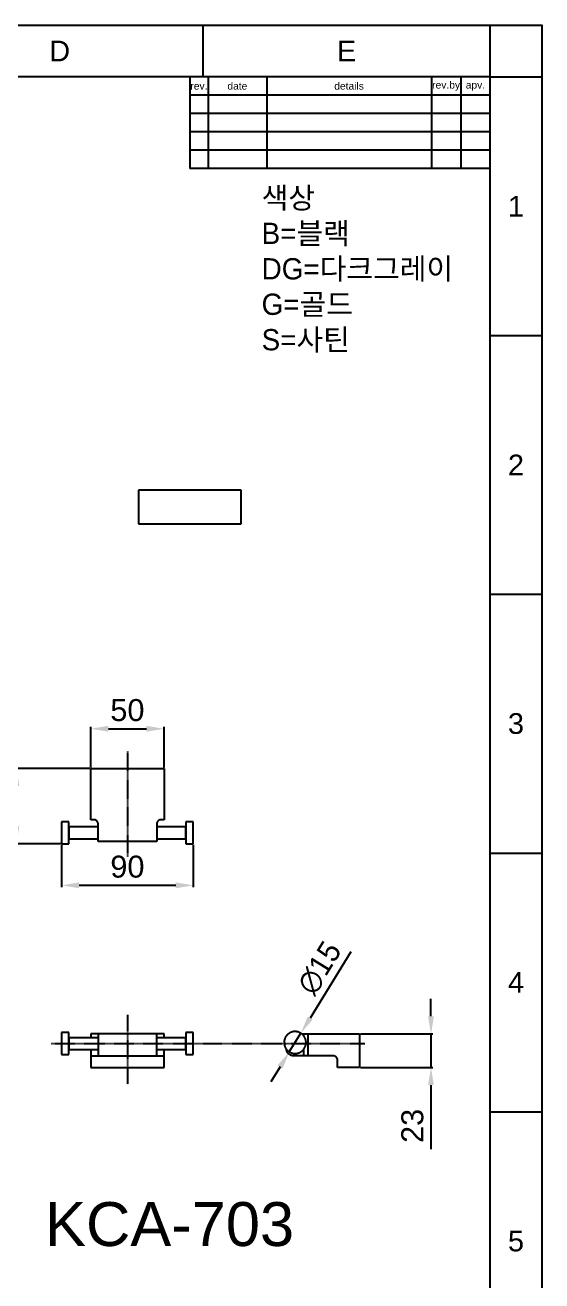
# Model space of a CAD drawing. Header units: millimetres. Extents: x 2219 to 3269, y 1238 to 2723.
# Drawn here: x 2916 to 3269, y 1865 to 2723 of the extents above; entities that cross this region are included whole.
import ezdxf

# ---------------------------------------------------------------- set-up
doc = ezdxf.new("R2010")
doc.units = ezdxf.units.MM
doc.linetypes.add('CENTER', pattern=[0.6, 0.375, -0.075, 0.075, -0.075])
for name, color, linetype in [('CEN2', 1, 'Continuous'), ('DIM2', 3, 'Continuous'), ('form22', 7, 'Continuous'), ('main', 7, 'Continuous')]:
    doc.layers.add(name, color=color, linetype=linetype)
doc.styles.add('Arial Regular', font='arial.ttf')
doc.styles.get("Standard").update_dxf_attribs({"font": 'arial.ttf'})
doc.dimstyles.new('ISO-25', dxfattribs={"dimtxt": 2.5, "dimasz": 2.5, "dimexe": 1.25, "dimexo": 0.625, "dimtad": 1, "dimtxsty": 'Standard', "dimcen": 2.5, "dimadec": 0, "dimazin": 0, "dimtfac": 1, "dimtmove": 0, "dimatfit": 3, "dimfxl": 1, "dimarcsym": 0})

# ---------------------------------------------------------------- blocks, each defined once
blk = doc.blocks.new('*D46')
at = {"layer": 'Defpoints', "color": 0, "transparency": 16777216}
for p in [(2960.73, 2214.68), (2909.99, 2163.18), (2940.73, 2163.18)]:
    blk.add_point(p, dxfattribs=at)
at = {"layer": 'DIM2', "color": 0, "lineweight": -2, "transparency": 16777216}
for p, q in [((2960.11, 2214.68), (2908.74, 2214.68)), ((2909.99, 2202.68), (2909.99, 2175.18)), ((2940.11, 2163.18), (2908.74, 2163.18))]:
    blk.add_line(p, q, dxfattribs=at)
at = {"layer": 'DIM2', "color": 0, "transparency": 16777216}
for points in [[(2907.99, 2202.68), (2911.99, 2202.68), (2909.99, 2214.68)], [(2907.99, 2175.18), (2911.99, 2175.18), (2909.99, 2163.18)]]:
    blk.add_solid(points, dxfattribs=at)
at = {"layer": 'DIM2', "color": 0, "transparency": 16777216, "insert": (2897.33, 2188.93), "char_height": 15, "attachment_point": 5, "rotation": 90}
blk.add_mtext('52', dxfattribs=at)
blk = doc.blocks.new('*D47')
at = {"layer": 'Defpoints', "color": 0, "transparency": 16777216}
for p in [(2940.73, 2163.18), (3030.73, 2163.18), (3030.73, 2134.83)]:
    blk.add_point(p, dxfattribs=at)
at = {"layer": 'DIM2', "color": 0, "lineweight": -2, "transparency": 16777216}
for p, q in [((2940.73, 2162.56), (2940.73, 2133.58)), ((3030.73, 2162.56), (3030.73, 2133.58)), ((2952.73, 2134.83), (3018.73, 2134.83))]:
    blk.add_line(p, q, dxfattribs=at)
at = {"layer": 'DIM2', "color": 0, "transparency": 16777216}
for points in [[(2952.73, 2136.83), (2952.73, 2132.83), (2940.73, 2134.83)], [(3018.73, 2136.83), (3018.73, 2132.83), (3030.73, 2134.83)]]:
    blk.add_solid(points, dxfattribs=at)
at = {"layer": 'DIM2', "color": 0, "transparency": 16777216, "insert": (2985.73, 2147.49), "char_height": 15, "attachment_point": 5}
blk.add_mtext('90', dxfattribs=at)
blk = doc.blocks.new('*D48')
at = {"layer": 'Defpoints', "color": 0, "transparency": 16777216}
for p in [(3010.73, 2241.79), (2960.73, 2214.68), (3010.73, 2214.68)]:
    blk.add_point(p, dxfattribs=at)
at = {"layer": 'DIM2', "color": 0, "lineweight": -2, "transparency": 16777216}
for p, q in [((2960.73, 2215.31), (2960.73, 2243.04)), ((2972.73, 2241.79), (2998.73, 2241.79)), ((3010.73, 2215.31), (3010.73, 2243.04))]:
    blk.add_line(p, q, dxfattribs=at)
at = {"layer": 'DIM2', "color": 0, "transparency": 16777216}
for points in [[(2972.73, 2243.79), (2972.73, 2239.79), (2960.73, 2241.79)], [(2998.73, 2243.79), (2998.73, 2239.79), (3010.73, 2241.79)]]:
    blk.add_solid(points, dxfattribs=at)
at = {"layer": 'DIM2', "color": 0, "transparency": 16777216, "insert": (2985.73, 2254.45), "char_height": 15, "attachment_point": 5}
blk.add_mtext('50', dxfattribs=at)
blk = doc.blocks.new('*D44')
at = {"layer": 'Defpoints', "color": 0, "transparency": 16777216}
for p in [(3104.13, 2033.81), (3096.27, 2021.03)]:
    blk.add_point(p, dxfattribs=at)
at = {"layer": 'DIM2', "color": 0, "lineweight": -2, "transparency": 16777216}
for p, q in [((3138.27, 2089.35), (3110.41, 2044.03)), ((3096.27, 2021.03), (3104.13, 2033.81)), ((3089.98, 2010.81), (3083.7, 2000.59))]:
    blk.add_line(p, q, dxfattribs=at)
at = {"layer": 'DIM2', "color": 0, "transparency": 16777216}
for points in [[(3108.71, 2045.08), (3112.11, 2042.99), (3104.13, 2033.81)], [(3088.28, 2011.86), (3091.69, 2009.76), (3096.27, 2021.03)]]:
    blk.add_solid(points, dxfattribs=at)
at = {"layer": 'DIM2', "color": 0, "transparency": 16777216, "insert": (3116.84, 2078.35), "char_height": 15, "attachment_point": 5, "rotation": 58.41499}
blk.add_mtext('{\\fMS PGothic|b0|i0|c128|p34;∅15}', dxfattribs=at)
blk = doc.blocks.new('*D45')
at = {"layer": 'Defpoints', "color": 0, "transparency": 16777216}
for p in [(3144.2, 2033.32), (3144.2, 2010.32), (3192.97, 2010.32)]:
    blk.add_point(p, dxfattribs=at)
at = {"layer": 'DIM2', "color": 0, "lineweight": -2, "transparency": 16777216}
for p, q in [((3192.97, 2045.32), (3192.97, 2057.32)), ((3144.83, 2033.32), (3194.22, 2033.32)), ((3192.97, 2033.32), (3192.97, 2010.32)), ((3144.83, 2010.32), (3194.22, 2010.32)), ((3192.97, 1998.32), (3192.97, 1954.57))]:
    blk.add_line(p, q, dxfattribs=at)
at = {"layer": 'DIM2', "color": 0, "transparency": 16777216}
for points in [[(3190.97, 2045.32), (3194.97, 2045.32), (3192.97, 2033.32)], [(3190.97, 1998.32), (3194.97, 1998.32), (3192.97, 2010.32)]]:
    blk.add_solid(points, dxfattribs=at)
at = {"layer": 'DIM2', "color": 0, "transparency": 16777216, "insert": (3180.31, 1970.45), "char_height": 15, "attachment_point": 5, "rotation": 90}
blk.add_mtext('23', dxfattribs=at)

msp = doc.modelspace()

# ---------------------------------------------------------------- linework, layer by layer
at = {"layer": 'CEN2', "linetype": 'CENTER'}
for p, q in [((2985.73, 2226.36), (2985.73, 2154.15)), ((2985.73, 2046.25), (2985.73, 1998.98)), ((2933.61, 2026.7), (3147.7, 2026.7))]:
    msp.add_line(p, q, dxfattribs=at)
at = {"layer": 'form22'}
for p, q in [((3037.44, 2687.19), (3037.44, 2722.54)), ((3233.3, 2687.19), (3233.3, 2722.54)), ((3233.3, 2687.19), (2254.01, 2687.19)), ((3028.3, 2687.19), (3028.3, 2624.69)), ((3040.8, 2687.19), (3040.8, 2624.69)), ((3080.8, 2687.19), (3080.8, 2624.69)), ((3193.3, 2687.19), (3193.3, 2624.69)), ((3213.3, 2687.19), (3213.3, 2624.69)), ((3233.3, 1273.05), (3233.3, 2687.19)), ((3233.3, 2687.19), (3268.65, 2687.19)), ((3233.3, 2674.69), (3028.3, 2674.69)), ((3233.3, 2662.19), (3028.3, 2662.19)), ((3233.3, 2649.69), (3028.3, 2649.69)), ((3233.3, 2637.19), (3028.3, 2637.19)), ((3233.3, 2624.69), (3028.3, 2624.69)), ((3233.3, 2510.42), (3268.65, 2510.42)), ((3233.3, 2333.65), (3268.65, 2333.65)), ((3233.3, 2156.89), (3268.65, 2156.89)), ((3233.3, 1980.12), (3268.65, 1980.12))]:
    msp.add_line(p, q, dxfattribs=at)
msp.add_lwpolyline([(2218.65, 2722.54), (3268.65, 2722.54), (3268.65, 1237.69), (2218.65, 1237.69)], close=True, dxfattribs=at)
for p in [(3268.65, 2510.42), (3268.65, 2333.65), (3268.65, 2156.89), (3268.65, 1980.12)]:
    msp.add_point(p, dxfattribs=at)
at = {"layer": 'main'}
for p, q in [((3063.41, 2404.7), (2993.41, 2404.7)), ((2993.41, 2404.7), (2993.41, 2381.7)), ((3063.41, 2381.7), (3063.41, 2404.7)), ((2993.41, 2381.7), (3063.41, 2381.7)), ((2960.73, 2179.68), (2960.73, 2214.68)), ((2960.73, 2214.68), (3010.73, 2214.68)), ((3010.73, 2214.68), (3010.73, 2179.68)), ((2962.73, 2179.68), (2960.73, 2179.68)), ((2962.84, 2179.68), (2962.73, 2179.68)), ((2962.94, 2179.68), (2962.84, 2179.68)), ((2963.05, 2179.67), (2962.94, 2179.68)), ((2963.15, 2179.65), (2963.05, 2179.67)), ((2963.25, 2179.64), (2963.15, 2179.65)), ((2963.36, 2179.62), (2963.25, 2179.64)), ((2963.46, 2179.59), (2963.36, 2179.62)), ((2963.56, 2179.57), (2963.46, 2179.59)), ((2963.66, 2179.54), (2963.56, 2179.57)), ((2963.76, 2179.5), (2963.66, 2179.54)), ((2963.86, 2179.46), (2963.76, 2179.5)), ((2963.95, 2179.42), (2963.86, 2179.46)), ((2964.05, 2179.38), (2963.95, 2179.42)), ((2964.14, 2179.33), (2964.05, 2179.38)), ((2964.23, 2179.28), (2964.14, 2179.33)), ((2964.32, 2179.23), (2964.23, 2179.28)), ((3007.23, 2179.28), (3007.14, 2179.23)), ((3007.32, 2179.33), (3007.23, 2179.28)), ((3007.42, 2179.38), (3007.32, 2179.33)), ((3007.51, 2179.42), (3007.42, 2179.38)), ((3007.61, 2179.46), (3007.51, 2179.42)), ((3007.71, 2179.5), (3007.61, 2179.46)), ((3007.8, 2179.54), (3007.71, 2179.5)), ((3007.9, 2179.57), (3007.8, 2179.54)), ((3008.01, 2179.59), (3007.9, 2179.57)), ((3008.11, 2179.62), (3008.01, 2179.59)), ((3008.21, 2179.64), (3008.11, 2179.62)), ((3008.31, 2179.65), (3008.21, 2179.64)), ((3008.42, 2179.67), (3008.31, 2179.65)), ((3008.52, 2179.68), (3008.42, 2179.67)), ((3008.63, 2179.68), (3008.52, 2179.68)), ((3008.73, 2179.68), (3008.63, 2179.68)), ((3010.73, 2179.68), (3008.73, 2179.68)), ((2945.73, 2178.18), (2940.73, 2178.18)), ((2940.73, 2178.18), (2940.73, 2163.18)), ((2945.73, 2163.18), (2945.73, 2178.18)), ((2965.73, 2174.68), (2945.73, 2174.68)), ((2945.73, 2174.68), (2945.73, 2166.68)), ((2964.41, 2179.17), (2964.32, 2179.23)), ((2964.49, 2179.11), (2964.41, 2179.17)), ((2964.58, 2179.05), (2964.49, 2179.11)), ((2964.66, 2178.98), (2964.58, 2179.05)), ((2964.74, 2178.91), (2964.66, 2178.98)), ((2964.82, 2178.84), (2964.74, 2178.91)), ((2964.89, 2178.77), (2964.82, 2178.84)), ((2964.96, 2178.69), (2964.89, 2178.77)), ((2965.03, 2178.61), (2964.96, 2178.69)), ((2965.1, 2178.53), (2965.03, 2178.61)), ((2965.16, 2178.45), (2965.1, 2178.53)), ((2965.22, 2178.36), (2965.16, 2178.45)), ((2965.28, 2178.27), (2965.22, 2178.36)), ((2965.33, 2178.18), (2965.28, 2178.27)), ((2965.38, 2178.09), (2965.33, 2178.18)), ((2965.43, 2178), (2965.38, 2178.09)), ((2965.47, 2177.9), (2965.43, 2178)), ((2965.51, 2177.81), (2965.47, 2177.9)), ((2965.55, 2177.71), (2965.51, 2177.81)), ((2965.58, 2177.61), (2965.55, 2177.71)), ((2965.62, 2177.51), (2965.58, 2177.61)), ((2965.64, 2177.41), (2965.62, 2177.51)), ((2965.67, 2177.31), (2965.64, 2177.41)), ((2965.69, 2177.2), (2965.67, 2177.31)), ((2965.7, 2177.1), (2965.69, 2177.2)), ((2965.72, 2177), (2965.7, 2177.1)), ((2965.72, 2176.89), (2965.72, 2177)), ((2965.73, 2176.79), (2965.72, 2176.89)), ((2965.73, 2176.68), (2965.73, 2176.79)), ((2965.73, 2169.68), (2965.73, 2176.68)), ((3005.74, 2176.89), (3005.73, 2176.79)), ((3005.73, 2176.79), (3005.73, 2176.68)), ((3005.73, 2176.68), (3005.73, 2169.68)), ((3025.73, 2174.68), (3005.73, 2174.68)), ((3005.75, 2177), (3005.74, 2176.89)), ((3005.76, 2177.1), (3005.75, 2177)), ((3005.78, 2177.2), (3005.76, 2177.1)), ((3005.8, 2177.31), (3005.78, 2177.2)), ((3005.82, 2177.41), (3005.8, 2177.31)), ((3005.85, 2177.51), (3005.82, 2177.41)), ((3005.88, 2177.61), (3005.85, 2177.51)), ((3005.91, 2177.71), (3005.88, 2177.61)), ((3005.95, 2177.81), (3005.91, 2177.71)), ((3005.99, 2177.9), (3005.95, 2177.81)), ((3006.04, 2178), (3005.99, 2177.9)), ((3006.08, 2178.09), (3006.04, 2178)), ((3006.13, 2178.18), (3006.08, 2178.09)), ((3006.19, 2178.27), (3006.13, 2178.18)), ((3006.24, 2178.36), (3006.19, 2178.27)), ((3006.3, 2178.45), (3006.24, 2178.36)), ((3006.37, 2178.53), (3006.3, 2178.45)), ((3006.43, 2178.61), (3006.37, 2178.53)), ((3006.5, 2178.69), (3006.43, 2178.61)), ((3006.57, 2178.77), (3006.5, 2178.69)), ((3006.65, 2178.84), (3006.57, 2178.77)), ((3006.72, 2178.91), (3006.65, 2178.84)), ((3006.8, 2178.98), (3006.72, 2178.91)), ((3006.88, 2179.05), (3006.8, 2178.98)), ((3006.97, 2179.11), (3006.88, 2179.05)), ((3007.05, 2179.17), (3006.97, 2179.11)), ((3007.14, 2179.23), (3007.05, 2179.17)), ((3030.73, 2178.18), (3025.73, 2178.18)), ((3025.73, 2178.18), (3025.73, 2163.18)), ((3025.73, 2166.68), (3025.73, 2174.68)), ((3030.73, 2163.18), (3030.73, 2178.18)), ((2940.73, 2163.18), (2945.73, 2163.18)), ((2945.73, 2166.68), (2965.73, 2166.68)), ((2965.73, 2164.68), (2965.73, 2169.68)), ((3005.73, 2164.68), (2965.73, 2164.68)), ((3005.73, 2169.68), (3005.73, 2164.68)), ((3005.73, 2166.68), (3025.73, 2166.68)), ((3025.73, 2163.18), (3030.73, 2163.18)), ((2940.73, 2034.2), (2940.73, 2019.2)), ((2945.73, 2034.2), (2940.73, 2034.2)), ((2945.73, 2019.2), (2945.73, 2034.2)), ((3025.73, 2034.2), (3025.73, 2019.2)), ((3030.73, 2034.2), (3025.73, 2034.2)), ((3030.73, 2019.2), (3030.73, 2034.2)), ((3095.86, 2033.54), (3095.65, 2033.39)), ((3096.08, 2033.69), (3095.86, 2033.54)), ((3096.3, 2033.83), (3096.08, 2033.69)), ((3096.52, 2033.96), (3096.3, 2033.83)), ((3096.75, 2034.08), (3096.52, 2033.96)), ((3096.99, 2034.2), (3096.75, 2034.08)), ((3097.22, 2034.31), (3096.99, 2034.2)), ((3097.46, 2034.41), (3097.22, 2034.31)), ((3097.71, 2034.5), (3097.46, 2034.41)), ((3097.95, 2034.58), (3097.71, 2034.5)), ((3098.2, 2034.65), (3097.95, 2034.58)), ((3098.46, 2034.72), (3098.2, 2034.65)), ((3098.71, 2034.77), (3098.46, 2034.72)), ((3098.97, 2034.82), (3098.71, 2034.77)), ((3099.22, 2034.86), (3098.97, 2034.82)), ((3099.48, 2034.89), (3099.22, 2034.86)), ((3099.74, 2034.91), (3099.48, 2034.89)), ((3100, 2034.92), (3099.74, 2034.91)), ((3100.26, 2034.92), (3100, 2034.92)), ((3100.52, 2034.92), (3100.26, 2034.92)), ((3100.78, 2034.9), (3100.52, 2034.92)), ((3101.04, 2034.87), (3100.78, 2034.9)), ((3101.3, 2034.84), (3101.04, 2034.87)), ((3101.56, 2034.8), (3101.3, 2034.84)), ((3101.81, 2034.75), (3101.56, 2034.8)), ((3102.06, 2034.69), (3101.81, 2034.75)), ((3102.32, 2034.62), (3102.06, 2034.69)), ((3102.56, 2034.54), (3102.32, 2034.62)), ((3102.81, 2034.45), (3102.56, 2034.54)), ((3103.05, 2034.36), (3102.81, 2034.45)), ((3103.29, 2034.25), (3103.05, 2034.36)), ((3103.53, 2034.14), (3103.29, 2034.25)), ((3103.76, 2034.02), (3103.53, 2034.14)), ((3103.98, 2033.9), (3103.76, 2034.02)), ((3104.21, 2033.76), (3103.98, 2033.9)), ((3104.42, 2033.62), (3104.21, 2033.76)), ((3104.64, 2033.47), (3104.42, 2033.62)), ((3104.84, 2033.31), (3104.64, 2033.47)), ((2945.73, 2030.7), (2945.73, 2022.7)), ((2965.73, 2030.7), (2945.73, 2030.7)), ((2960.73, 2033.32), (2960.73, 2030.7)), ((3010.73, 2033.32), (2960.73, 2033.32)), ((3010.73, 2033.32), (2960.73, 2033.32)), ((2965.73, 2033.32), (2965.73, 2018.32)), ((3005.73, 2033.32), (2965.73, 2033.32)), ((3005.73, 2018.32), (3005.73, 2033.32)), ((3025.73, 2030.7), (3005.73, 2030.7)), ((3010.73, 2030.7), (3010.73, 2033.32)), ((3025.73, 2022.7), (3025.73, 2030.7)), ((3092.71, 2027.81), (3092.7, 2027.55)), ((3092.7, 2027.55), (3092.7, 2027.29)), ((3092.7, 2027.29), (3092.71, 2027.03)), ((3092.73, 2028.07), (3092.71, 2027.81)), ((3092.71, 2027.03), (3092.73, 2026.77)), ((3092.75, 2028.33), (3092.73, 2028.07)), ((3092.73, 2026.77), (3092.75, 2026.51)), ((3092.79, 2028.59), (3092.75, 2028.33)), ((3092.75, 2026.51), (3092.79, 2026.26)), ((3092.83, 2028.85), (3092.79, 2028.59)), ((3092.79, 2026.26), (3092.83, 2026)), ((3092.89, 2029.1), (3092.83, 2028.85)), ((3092.83, 2026), (3092.89, 2025.74)), ((3092.95, 2029.35), (3092.89, 2029.1)), ((3092.89, 2025.74), (3092.95, 2025.49)), ((3093.02, 2029.6), (3092.95, 2029.35)), ((3092.95, 2025.49), (3093.02, 2025.24)), ((3093.1, 2029.85), (3093.02, 2029.6)), ((3093.02, 2025.24), (3093.1, 2024.99)), ((3093.19, 2030.1), (3093.1, 2029.85)), ((3093.1, 2024.99), (3093.19, 2024.75)), ((3093.29, 2030.34), (3093.19, 2030.1)), ((3093.39, 2030.58), (3093.29, 2030.34)), ((3093.51, 2030.81), (3093.39, 2030.58)), ((3093.63, 2031.04), (3093.51, 2030.81)), ((3093.76, 2031.27), (3093.63, 2031.04)), ((3093.89, 2031.49), (3093.76, 2031.27)), ((3094.04, 2031.7), (3093.89, 2031.49)), ((3094.19, 2031.91), (3094.04, 2031.7)), ((3094.35, 2032.12), (3094.19, 2031.91)), ((3094.52, 2032.32), (3094.35, 2032.12)), ((3094.69, 2032.51), (3094.52, 2032.32)), ((3094.87, 2032.7), (3094.69, 2032.51)), ((3095.06, 2032.88), (3094.87, 2032.7)), ((3095.25, 2033.06), (3095.06, 2032.88)), ((3095.45, 2033.23), (3095.25, 2033.06)), ((3095.65, 2033.39), (3095.45, 2033.23)), ((3104.84, 2033.32), (3106.2, 2033.32)), ((3105.05, 2033.14), (3104.84, 2033.31)), ((3105.24, 2032.97), (3105.05, 2033.14)), ((3105.43, 2032.79), (3105.24, 2032.97)), ((3105.61, 2032.61), (3105.43, 2032.79)), ((3105.79, 2032.42), (3105.61, 2032.61)), ((3105.96, 2032.22), (3105.79, 2032.42)), ((3106.12, 2032.02), (3105.96, 2032.22)), ((3106.28, 2031.81), (3106.12, 2032.02)), ((3106.2, 2031.91), (3106.2, 2033.32)), ((3106.2, 2033.32), (3109.2, 2033.32)), ((3106.43, 2031.6), (3106.28, 2031.81)), ((3106.57, 2031.38), (3106.43, 2031.6)), ((3106.7, 2031.15), (3106.57, 2031.38)), ((3106.83, 2030.93), (3106.7, 2031.15)), ((3106.95, 2030.69), (3106.83, 2030.93)), ((3107.06, 2030.46), (3106.95, 2030.69)), ((3107.16, 2030.22), (3107.06, 2030.46)), ((3107.25, 2029.97), (3107.16, 2030.22)), ((3107.16, 2024.63), (3107.25, 2024.87)), ((3107.33, 2029.73), (3107.25, 2029.97)), ((3107.25, 2024.87), (3107.33, 2025.12)), ((3107.41, 2029.48), (3107.33, 2029.73)), ((3107.33, 2025.12), (3107.41, 2025.37)), ((3107.48, 2029.23), (3107.41, 2029.48)), ((3107.41, 2025.37), (3107.48, 2025.62)), ((3107.54, 2028.97), (3107.48, 2029.23)), ((3107.48, 2025.62), (3107.54, 2025.87)), ((3107.58, 2028.72), (3107.54, 2028.97)), ((3107.54, 2025.87), (3107.58, 2026.13)), ((3107.63, 2028.46), (3107.58, 2028.72)), ((3107.58, 2026.13), (3107.63, 2026.38)), ((3107.66, 2028.2), (3107.63, 2028.46)), ((3107.63, 2026.38), (3107.66, 2026.64)), ((3107.68, 2027.94), (3107.66, 2028.2)), ((3107.66, 2026.64), (3107.68, 2026.9)), ((3107.69, 2027.68), (3107.68, 2027.94)), ((3107.68, 2026.9), (3107.69, 2027.16)), ((3107.7, 2027.42), (3107.69, 2027.68)), ((3107.69, 2027.16), (3107.7, 2027.42)), ((3109.2, 2018.32), (3109.2, 2033.32)), ((3109.2, 2033.32), (3144.2, 2033.32)), ((3144.2, 2033.32), (3144.2, 2010.32)), ((2940.73, 2019.2), (2945.73, 2019.2)), ((2945.73, 2022.7), (2965.73, 2022.7)), ((2960.73, 2022.7), (2960.73, 2010.32)), ((2960.73, 2018.32), (3010.73, 2018.32)), ((2965.73, 2018.32), (3005.73, 2018.32)), ((3005.73, 2022.7), (3025.73, 2022.7)), ((3010.73, 2010.32), (3010.73, 2022.7)), ((3025.73, 2019.2), (3030.73, 2019.2)), ((3093.19, 2024.75), (3093.29, 2024.51)), ((3093.29, 2024.51), (3093.39, 2024.27)), ((3093.39, 2024.27), (3093.51, 2024.04)), ((3093.51, 2024.04), (3093.63, 2023.8)), ((3093.63, 2023.8), (3093.76, 2023.58)), ((3093.76, 2023.58), (3093.89, 2023.36)), ((3093.89, 2023.36), (3094.04, 2023.14)), ((3094.04, 2023.14), (3094.19, 2022.93)), ((3094.19, 2022.93), (3094.35, 2022.72)), ((3094.24, 2022.72), (3094.22, 2022.89)), ((3094.26, 2022.55), (3094.24, 2022.72)), ((3094.29, 2022.38), (3094.26, 2022.55)), ((3094.33, 2022.21), (3094.29, 2022.38)), ((3094.37, 2022.04), (3094.33, 2022.21)), ((3094.35, 2022.72), (3094.52, 2022.52)), ((3094.42, 2021.87), (3094.37, 2022.04)), ((3094.47, 2021.71), (3094.42, 2021.87)), ((3094.53, 2021.55), (3094.47, 2021.71)), ((3094.52, 2022.52), (3094.69, 2022.33)), ((3094.59, 2021.39), (3094.53, 2021.55)), ((3094.66, 2021.23), (3094.59, 2021.39)), ((3094.74, 2021.07), (3094.66, 2021.23)), ((3094.69, 2022.33), (3094.87, 2022.14)), ((3094.82, 2020.92), (3094.74, 2021.07)), ((3094.9, 2020.77), (3094.82, 2020.92)), ((3094.87, 2022.14), (3095.06, 2021.96)), ((3094.99, 2020.62), (3094.9, 2020.77)), ((3095.09, 2020.48), (3094.99, 2020.62)), ((3095.06, 2021.96), (3095.25, 2021.79)), ((3095.19, 2020.34), (3095.09, 2020.48)), ((3095.29, 2020.2), (3095.19, 2020.34)), ((3095.25, 2021.79), (3095.45, 2021.62)), ((3095.4, 2020.07), (3095.29, 2020.2)), ((3095.52, 2019.94), (3095.4, 2020.07)), ((3095.45, 2021.62), (3095.65, 2021.46)), ((3095.64, 2019.81), (3095.52, 2019.94)), ((3095.76, 2019.69), (3095.64, 2019.81)), ((3095.65, 2021.46), (3095.86, 2021.3)), ((3095.89, 2019.58), (3095.76, 2019.69)), ((3095.86, 2021.3), (3096.08, 2021.16)), ((3096.02, 2019.46), (3095.89, 2019.58)), ((3096.15, 2019.36), (3096.02, 2019.46)), ((3096.08, 2021.16), (3096.3, 2021.02)), ((3096.29, 2019.25), (3096.15, 2019.36)), ((3096.43, 2019.15), (3096.29, 2019.25)), ((3096.3, 2021.02), (3096.52, 2020.88)), ((3096.58, 2019.06), (3096.43, 2019.15)), ((3096.52, 2020.88), (3096.75, 2020.76)), ((3096.73, 2018.97), (3096.58, 2019.06)), ((3096.88, 2018.89), (3096.73, 2018.97)), ((3096.75, 2020.76), (3096.99, 2020.65)), ((3097.03, 2018.81), (3096.88, 2018.89)), ((3096.99, 2020.65), (3097.22, 2020.54)), ((3097.19, 2018.74), (3097.03, 2018.81)), ((3097.35, 2018.67), (3097.19, 2018.74)), ((3097.22, 2020.54), (3097.46, 2020.44)), ((3097.51, 2018.61), (3097.35, 2018.67)), ((3097.46, 2020.44), (3097.71, 2020.35)), ((3097.67, 2018.56), (3097.51, 2018.61)), ((3097.84, 2018.51), (3097.67, 2018.56)), ((3097.71, 2020.35), (3097.95, 2020.27)), ((3098.01, 2018.46), (3097.84, 2018.51)), ((3097.95, 2020.27), (3098.2, 2020.19)), ((3098.18, 2018.42), (3098.01, 2018.46)), ((3098.34, 2018.39), (3098.18, 2018.42)), ((3098.2, 2020.19), (3098.46, 2020.13)), ((3098.52, 2018.36), (3098.34, 2018.39)), ((3098.46, 2020.13), (3098.71, 2020.07)), ((3098.69, 2018.34), (3098.52, 2018.36)), ((3098.86, 2018.33), (3098.69, 2018.34)), ((3098.71, 2020.07), (3098.97, 2020.02)), ((3099.03, 2018.32), (3098.86, 2018.33)), ((3098.97, 2020.02), (3099.22, 2019.99)), ((3099.2, 2018.32), (3099.03, 2018.32)), ((3106.2, 2018.32), (3099.2, 2018.32)), ((3099.22, 2019.99), (3099.48, 2019.96)), ((3099.48, 2019.96), (3099.74, 2019.94)), ((3099.74, 2019.94), (3100, 2019.93)), ((3100, 2019.93), (3100.26, 2019.92)), ((3100.26, 2019.92), (3100.52, 2019.93)), ((3100.52, 2019.93), (3100.78, 2019.95)), ((3100.78, 2019.95), (3101.04, 2019.97)), ((3101.04, 2019.97), (3101.3, 2020)), ((3101.3, 2020), (3101.56, 2020.05)), ((3101.56, 2020.05), (3101.81, 2020.1)), ((3101.81, 2020.1), (3102.06, 2020.16)), ((3102.06, 2020.16), (3102.32, 2020.23)), ((3102.32, 2020.23), (3102.56, 2020.31)), ((3102.56, 2020.31), (3102.81, 2020.39)), ((3102.81, 2020.39), (3103.05, 2020.49)), ((3103.05, 2020.49), (3103.29, 2020.59)), ((3103.29, 2020.59), (3103.53, 2020.7)), ((3103.53, 2020.7), (3103.76, 2020.82)), ((3103.76, 2020.82), (3103.98, 2020.95)), ((3103.98, 2020.95), (3104.21, 2021.08)), ((3104.21, 2021.08), (3104.42, 2021.23)), ((3104.42, 2021.23), (3104.64, 2021.38)), ((3104.64, 2021.38), (3104.84, 2021.54)), ((3104.84, 2021.54), (3105.05, 2021.7)), ((3105.05, 2021.7), (3105.24, 2021.87)), ((3105.24, 2021.87), (3105.43, 2022.05)), ((3105.43, 2022.05), (3105.61, 2022.24)), ((3105.61, 2022.24), (3105.79, 2022.43)), ((3105.79, 2022.43), (3105.96, 2022.62)), ((3105.96, 2022.62), (3106.12, 2022.83)), ((3106.12, 2022.83), (3106.28, 2023.04)), ((3106.2, 2018.32), (3106.2, 2022.93)), ((3109.2, 2018.32), (3106.2, 2018.32)), ((3106.28, 2023.04), (3106.43, 2023.25)), ((3106.43, 2023.25), (3106.57, 2023.47)), ((3106.57, 2023.47), (3106.7, 2023.69)), ((3106.7, 2023.69), (3106.83, 2023.92)), ((3106.83, 2023.92), (3106.95, 2024.15)), ((3106.95, 2024.15), (3107.06, 2024.39)), ((3107.06, 2024.39), (3107.16, 2024.63)), ((3126.2, 2018.32), (3109.2, 2018.32)), ((3126.31, 2018.31), (3126.2, 2018.32)), ((3126.41, 2018.31), (3126.31, 2018.31)), ((3126.52, 2018.3), (3126.41, 2018.31)), ((3126.62, 2018.29), (3126.52, 2018.3)), ((3126.73, 2018.27), (3126.62, 2018.29)), ((3126.83, 2018.25), (3126.73, 2018.27)), ((3126.93, 2018.23), (3126.83, 2018.25)), ((3127.03, 2018.2), (3126.93, 2018.23)), ((3127.13, 2018.17), (3127.03, 2018.2)), ((3127.23, 2018.14), (3127.13, 2018.17)), ((3127.33, 2018.1), (3127.23, 2018.14)), ((3127.42, 2018.06), (3127.33, 2018.1)), ((3127.52, 2018.01), (3127.42, 2018.06)), ((3127.61, 2017.97), (3127.52, 2018.01)), ((3127.7, 2017.91), (3127.61, 2017.97)), ((3127.79, 2017.86), (3127.7, 2017.91)), ((3127.88, 2017.8), (3127.79, 2017.86)), ((3127.97, 2017.74), (3127.88, 2017.8)), ((3128.05, 2017.68), (3127.97, 2017.74)), ((3128.13, 2017.61), (3128.05, 2017.68)), ((3128.21, 2017.55), (3128.13, 2017.61)), ((3128.29, 2017.47), (3128.21, 2017.55)), ((3128.36, 2017.4), (3128.29, 2017.47)), ((3128.43, 2017.32), (3128.36, 2017.4)), ((3128.5, 2017.25), (3128.43, 2017.32)), ((3128.57, 2017.16), (3128.5, 2017.25)), ((3128.63, 2017.08), (3128.57, 2017.16)), ((3128.69, 2016.99), (3128.63, 2017.08)), ((3128.75, 2016.91), (3128.69, 2016.99)), ((3128.8, 2016.82), (3128.75, 2016.91)), ((3128.85, 2016.73), (3128.8, 2016.82)), ((3128.9, 2016.63), (3128.85, 2016.73)), ((3128.94, 2016.54), (3128.9, 2016.63)), ((3128.99, 2016.44), (3128.94, 2016.54)), ((3129.02, 2016.34), (3128.99, 2016.44)), ((3129.06, 2016.24), (3129.02, 2016.34)), ((3129.09, 2016.14), (3129.06, 2016.24)), ((2960.73, 2010.32), (3010.73, 2010.32)), ((3129.12, 2016.04), (3129.09, 2016.14)), ((3129.14, 2015.94), (3129.12, 2016.04)), ((3129.16, 2015.84), (3129.14, 2015.94)), ((3129.17, 2015.73), (3129.16, 2015.84)), ((3129.19, 2015.63), (3129.17, 2015.73)), ((3129.2, 2015.53), (3129.19, 2015.63)), ((3129.2, 2015.42), (3129.2, 2015.53)), ((3129.2, 2015.32), (3129.2, 2015.42)), ((3129.2, 2010.32), (3129.2, 2015.32)), ((3144.2, 2010.32), (3129.2, 2010.32))]:
    msp.add_line(p, q, dxfattribs=at)

# ---------------------------------------------------------------- texts
at = {"layer": 'form22', "attachment_point": 5}
for s, width, insert, char_height in [('D', 10, (2939.51, 2704.87), 14.14), ('E', 10, (3135.37, 2704.87), 14.14), ('rev.', 5, (3034.55, 2680.94), 5), ('date', 16, (3060.8, 2680.94), 5), ('details', 45, (3137.05, 2680.94), 5), ('rev.by', 8, (3203.3, 2680.94), 5), ('apv.', 8, (3223.3, 2680.94), 5), ('1', 50, (3250.98, 2598.8), 14.14), ('2', 50, (3250.98, 2422.04), 14.14), ('3', 50, (3250.98, 2245.27), 14.14), ('4', 50, (3250.98, 2068.5), 14.14), ('5', 50, (3250.98, 1891.73), 14.14)]:
    msp.add_mtext_dynamic_manual_height_columns(s, width=width, gutter_width=12.5, heights=[0], dxfattribs=dict(at, insert=insert, char_height=char_height))
at = {"layer": 'main', "color": 2, "insert": (3077.35, 2611.76), "char_height": 14.53, "attachment_point": 1, "style": 'Arial Regular'}
msp.add_mtext_dynamic_manual_height_columns('{\\fGulim|b0|i0|c129|p50;색상\\PB=블랙\\PDG=다크그레이\\PG=골드\\PS=사틴}', width=195.5083, gutter_width=6.05, heights=[0], dxfattribs=at)
at = {"layer": 'main', "insert": (2929.51, 1918.38), "char_height": 30, "attachment_point": 1, "style": 'Arial Regular'}
msp.add_mtext_dynamic_manual_height_columns('KCA-703', width=210.7264, gutter_width=12.5, heights=[0], dxfattribs=at)

# ---------------------------------------------------------------- dimensions: what is measured, and where the dimension line sits
at = {"layer": 'DIM2', "color": 3}
for base, p1, p2, picture, middle in [((3010.73, 2241.79), (2960.73, 2214.68), (3010.73, 2214.68), '*D48', (2985.73, 2254.45)), ((3030.73, 2134.83), (2940.73, 2163.18), (3030.73, 2163.18), '*D47', (2985.73, 2147.49))]:
    dim = msp.add_linear_dim(base=base, p1=p1, p2=p2, dimstyle='ISO-25', override={"dimtxt": 15, "dimasz": 12, "dimgap": 5, "dimdec": 0, "dimtix": 0, "dimtmove": 0}, dxfattribs=at)
    dim.commit()
    dim.dimension.update_dxf_attribs({"geometry": picture, "text_midpoint": middle})
for base, p1, p2, picture, middle in [((2909.99271864, 2163.18252887), (2960.73149972, 2214.68252887), (2940.73149972, 2163.18252887), '*D46', (2897.33412383, 2188.93252887)), ((3192.97, 2010.32), (3144.2, 2033.32), (3144.2, 2010.32), '*D45', (3180.31, 1970.45))]:
    dim = msp.add_linear_dim(base=base, p1=p1, p2=p2, angle=90, dimstyle='ISO-25', override={"dimtxt": 15, "dimasz": 12, "dimgap": 5, "dimdec": 0, "dimtix": 0, "dimtmove": 0}, dxfattribs=at)
    dim.commit()
    dim.dimension.update_dxf_attribs({"geometry": picture, "text_midpoint": middle})
dim = msp.add_diameter_dim_2p(p1=(3096.27, 2021.03), p2=(3104.13, 2033.81), text='{\\fMS PGothic|b0|i0|c128|p34;<>}', dimstyle='ISO-25', override={"dimtxt": 15, "dimasz": 12, "dimgap": 5, "dimdec": 0, "dimtix": 0, "dimtmove": 0}, dxfattribs=at)
dim.commit()
dim.dimension.update_dxf_attribs({"geometry": '*D44', "text_midpoint": (3116.84, 2078.35)})

doc.saveas('drawing.dxf')
